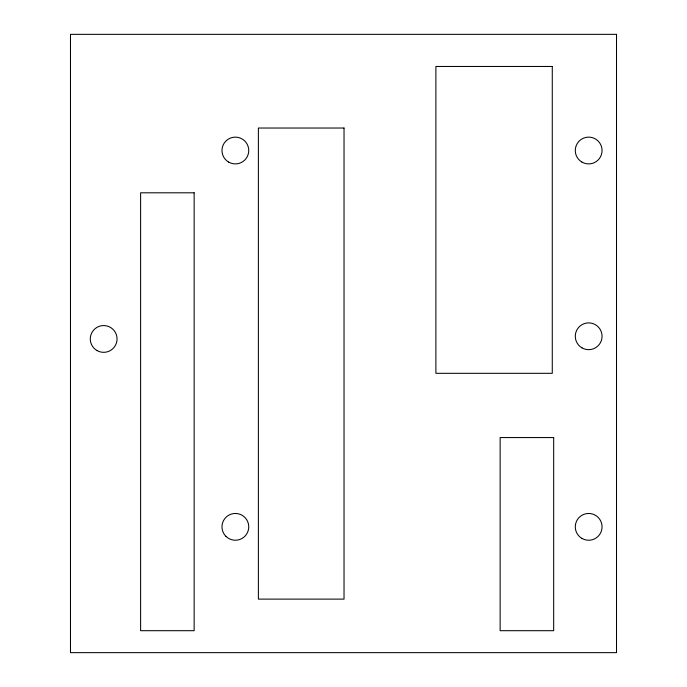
<?xml version="1.0" encoding="UTF-8"?>
<svg xmlns="http://www.w3.org/2000/svg" width="687" height="687" viewBox="0 0 687 687"><rect width="100%" height="100%" fill="white"/><g stroke="black" fill="none" stroke-linecap="round" stroke-linejoin="round"><path stroke-width="1.03" d="M616.514 34.35L70.486 34.35L70.486 652.65L616.514 652.65L616.514 34.35M552.279 66.467L435.893 66.467L435.893 373.316L552.279 373.316L552.279 66.467M344.032 128.031L258.381 128.031L258.381 599.116L344.032 599.116L344.032 128.031M194.146 192.807L140.612 192.807L140.612 630.7L194.146 630.7L194.146 192.807M553.67 437.559L500.136 437.559L500.136 630.7L553.67 630.7L553.67 437.559M96.987 350.542A13.379 13.379 0 0 0 117.056 338.949A13.379 13.379 0 0 0 96.987 327.356A13.379 13.379 0 0 0 96.987 350.542M225.903 536.315A13.379 13.379 0 0 0 248.29 530.312A13.379 13.379 0 0 0 231.897 513.919A13.379 13.379 0 0 0 225.903 536.315M228.677 162.106A13.379 13.379 0 0 0 248.746 150.513A13.379 13.379 0 0 0 228.677 138.929A13.379 13.379 0 0 0 228.677 162.106M581.983 538.436A13.379 13.379 0 0 0 602.061 526.852A13.379 13.379 0 0 0 581.983 515.259A13.379 13.379 0 0 0 581.983 538.436M581.983 347.862A13.379 13.379 0 0 0 602.061 336.269A13.379 13.379 0 0 0 581.983 324.685A13.379 13.379 0 0 0 581.983 347.862M581.983 162.106A13.379 13.379 0 0 0 602.061 150.513A13.379 13.379 0 0 0 581.983 138.929A13.379 13.379 0 0 0 581.983 162.106"/></g></svg>
